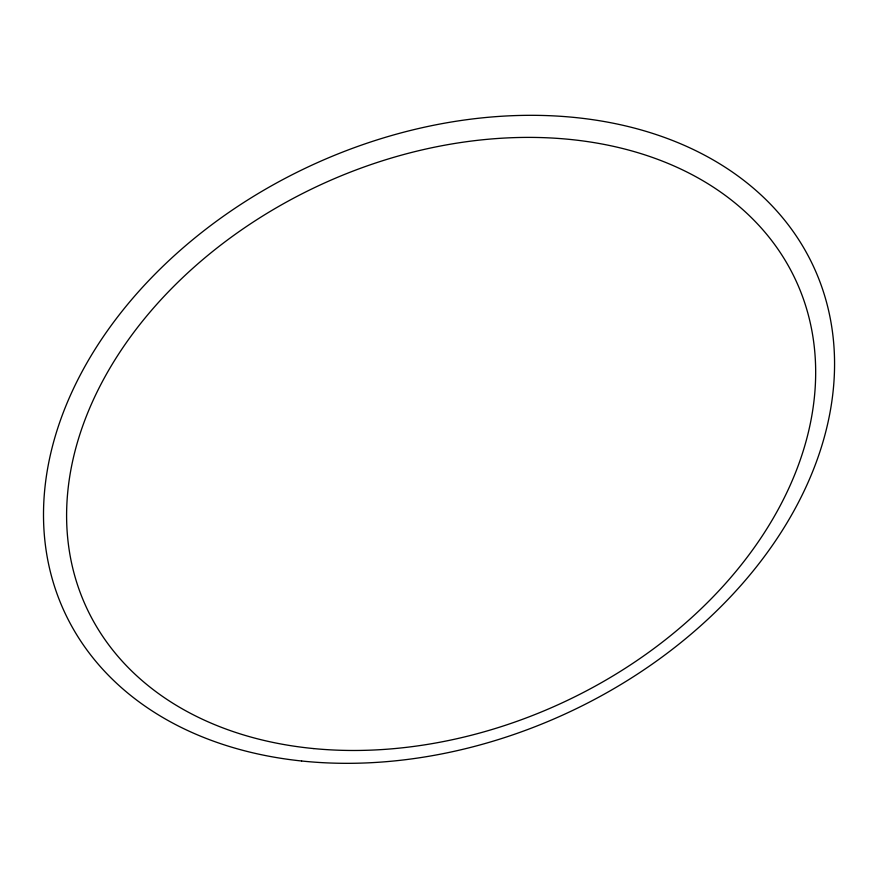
<?xml version="1.0" encoding="UTF-8"?>
<svg xmlns="http://www.w3.org/2000/svg" width="877" height="877" viewBox="0 0 877 877"><rect width="100%" height="100%" fill="white"/><g stroke="black" fill="none" stroke-linecap="round" stroke-linejoin="round"><path stroke-width="1.32" d="M301.589 760.995A412.431 302.214 -24.6 0 0 828.951 312.102A412.431 302.214 -24.6 0 0 186.549 244.869A412.431 302.214 -24.6 0 0 301.589 760.995M313.856 748.596A390.594 285.814 -24.6 0 0 809.833 320.993A390.594 285.814 -24.6 0 0 199.726 262.212A390.594 285.814 -24.6 0 0 313.856 748.596"/></g></svg>
